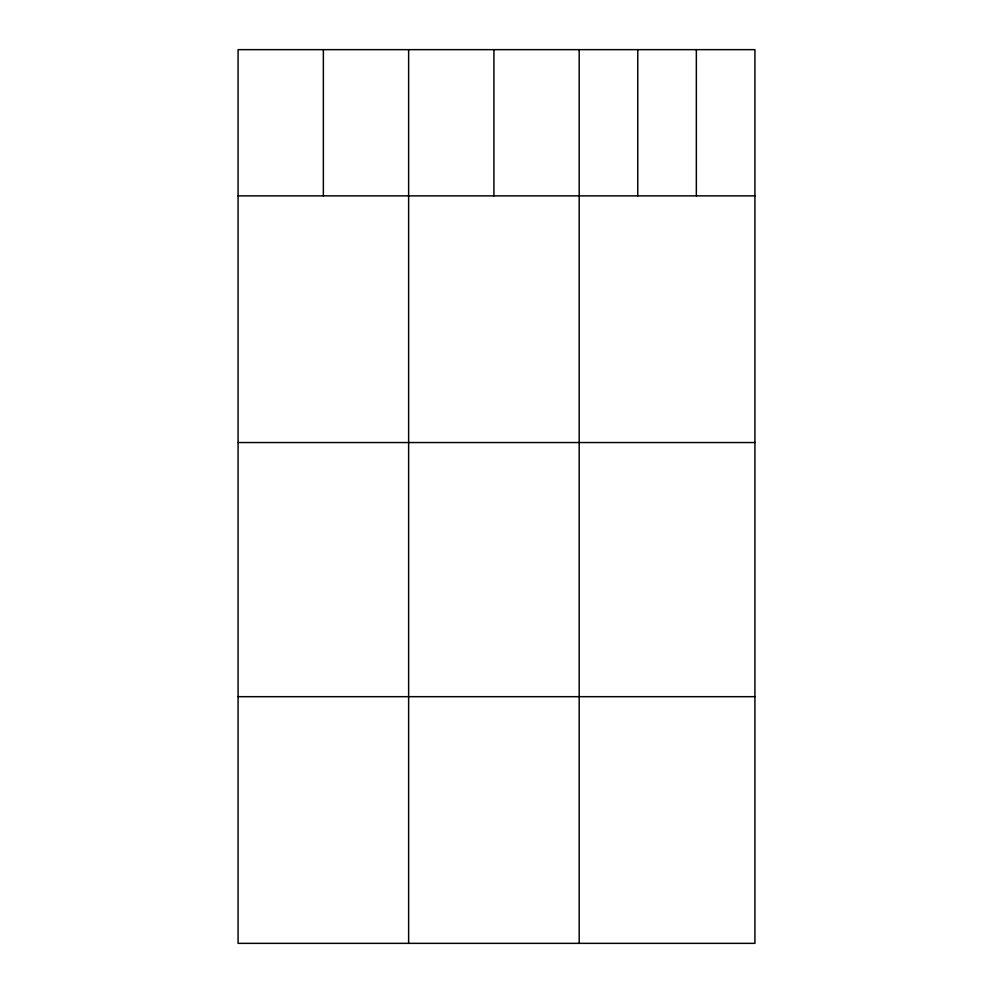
<?xml version="1.0" encoding="UTF-8"?>
<svg xmlns="http://www.w3.org/2000/svg" width="993" height="993" viewBox="0 0 993 993"><rect width="100%" height="100%" fill="white"/><g stroke="black" fill="none" stroke-linecap="round" stroke-linejoin="round"><path stroke-width="1.49" d="M754.916 195.869L754.916 943.35L238.084 943.35L238.084 49.65L754.916 49.65L754.916 195.869L238.084 195.869M238.084 442.543L754.916 442.543M238.084 696.676L754.916 696.676M696.341 49.65L696.341 195.869M637.767 49.65L637.767 195.869M579.192 49.65L579.192 943.35M493.918 49.65L493.918 195.869M408.632 49.65L408.632 943.35M323.358 49.65L323.358 195.869"/></g></svg>
